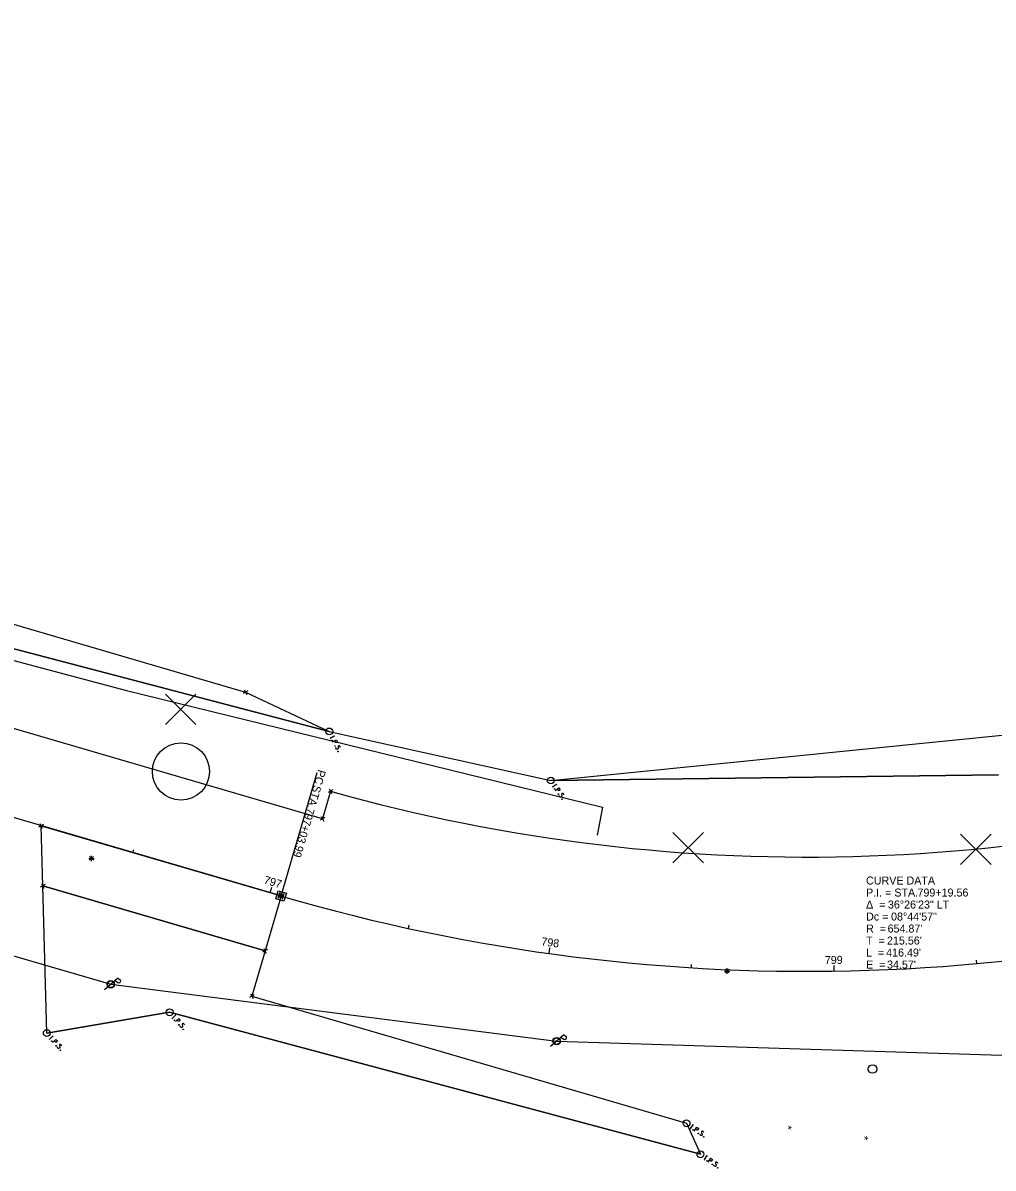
# Model space of a CAD drawing. Extents: x 149664 to 154524, y 325496 to 331514.
# Drawn here: x 151197.3 to 151536.7, y 330453.9 to 330854.6 of the extents above; entities that cross this region are included whole.
import ezdxf

# ---------------------------------------------------------------- set-up
doc = ezdxf.new("R2010")
doc.units = 0
for name, color, linetype in [('BD_X_Building', 7, 'Continuous'), ('DR_X_Ditch', 7, 'Continuous'), ('GE_P_Alignment', 7, 'Continuous'), ('GE_P_Alignment_100_Curve_Data', 7, 'Continuous'), ('GE_P_Alignment_100_Stations', 7, 'Continuous'), ('GE_P_Driveway_CL', 7, 'Continuous'), ('MD_P_DNC', 7, 'Continuous'), ('PF_P_Grade_Line', 7, 'Continuous'), ('PF_X_Ground_Line', 7, 'Continuous'), ('PV_X_COP', 7, 'Continuous'), ('RD_X_GR_Bar', 7, 'Continuous'), ('SC_Scratch16', 7, 'Continuous'), ('SC_Scratch5', 7, 'Continuous'), ('SC_Scratch6', 7, 'Continuous'), ('SC_Scratch8', 7, 'Continuous'), ('SG_X_PullBox', 7, 'Continuous'), ('SV_P_Aerial_Targets', 7, 'Continuous'), ('UT_X_FO', 7, 'Continuous'), ('VG_X_Tree_Line_Rt', 7, 'Continuous')]:
    doc.layers.add(name, color=color, linetype=linetype)

msp = doc.modelspace()

# ---------------------------------------------------------------- linework, layer by layer
at = {"layer": 'BD_X_Building'}
for p, q in [((151220.64, 330561.58), (151221.97, 330562.92)), ((151220.64, 330562.92), (151221.97, 330561.58)), ((151442.98, 330522.17), (151444.32, 330523.5)), ((151442.98, 330523.5), (151444.32, 330522.17))]:
    msp.add_line(p, q, dxfattribs=at)
at = {"layer": 'DR_X_Ditch'}
for p, q in [((151204.24, 330552.65), (151203.66, 330573.66)), ((151203.66, 330573.66), (151287.63, 330549.08)), ((151282.02, 330529.88), (151204.24, 330552.65)), ((151287.63, 330549.08), (151282.02, 330529.88))]:
    msp.add_line(p, q, dxfattribs=at)
at = {"layer": 'GE_P_Alignment'}
msp.add_circle((151269.36, 330554.38), 0.05, dxfattribs=at)
at = {"layer": 'GE_P_Alignment_100_Curve_Data'}
msp.add_circle((151252.62, 330592.66), 10, dxfattribs=at)
at = {"layer": 'GE_P_Alignment_100_Stations'}
msp.add_line((151287.63, 330549.08), (151300.27, 330592.27), dxfattribs=at)
msp.add_circle((151287.63, 330549.08), 0.6, dxfattribs=at)
at = {"layer": 'GE_P_Driveway_CL'}
for p, q in [((151302.1, 330576.1), (150823.47, 330716.18)), ((151131.29, 330652.14), (151304.49, 330606.66)), ((151304.49, 330606.66), (151381.99, 330589.5)), ((151381.99, 330589.5), (151538.59, 330591.53)), ((151304.92, 330585.73), (151302.1, 330576.1)), ((151205.69, 330501.08), (151204.24, 330552.65)), ((151204.24, 330552.65), (151282.02, 330529.88)), ((151282.02, 330529.88), (151277.38, 330514.05)), ((151277.38, 330514.05), (151429.48, 330469.53)), ((151248.64, 330508.39), (151205.69, 330501.08)), ((151434.34, 330458.68), (151248.64, 330508.39)), ((151429.48, 330469.53), (151434.34, 330458.68))]:
    msp.add_line(p, q, dxfattribs=at)
msp.add_arc((151471.58, 331177.58), 614.87, 254.27308, 289.81831, dxfattribs=at)
at = {"layer": 'MD_P_DNC'}
for p, q in [((151131.29, 330652.14), (151304.49, 330606.66)), ((151304.49, 330606.66), (151381.99, 330589.5)), ((151381.99, 330589.5), (151538.59, 330591.53)), ((151205.69, 330501.08), (151248.64, 330508.39)), ((151248.64, 330508.39), (151434.34, 330458.68))]:
    msp.add_line(p, q, dxfattribs=at)
at = {"layer": 'PF_P_Grade_Line'}
for p, q in [((151235.81, 330564.24), (151236.15, 330565.4)), ((151283.8, 330550.2), (151284.36, 330552.12)), ((151332.21, 330537.72), (151332.46, 330538.89)), ((151381.42, 330528.95), (151381.69, 330530.93)), ((151431.16, 330523.96), (151431.23, 330525.16)), ((151481.13, 330522.78), (151481.1, 330524.78)), ((151531.05, 330525.42), (151530.94, 330526.61))]:
    msp.add_line(p, q, dxfattribs=at)
at = {"layer": 'PV_X_COP'}
for p, q in [((151304.49, 330606.66), (151131.29, 330652.14)), ((151172.49, 330650.5), (151275.18, 330620.45)), ((151275.18, 330620.45), (151304.49, 330606.66)), ((151381.99, 330589.5), (151676.27, 330619.04)), ((151538.59, 330591.53), (151381.99, 330589.5))]:
    msp.add_line(p, q, dxfattribs=at)
at = {"layer": 'RD_X_GR_Bar'}
msp.add_line((151287.63, 330549.08), (150243.57, 330854.64), dxfattribs=at)
msp.add_arc((151471.58, 331177.58), 654.87, 253.68689, 290.12667, dxfattribs=at)
at = {"layer": 'SC_Scratch16'}
for p, q in [((151172.49, 330650.5), (151275.18, 330620.45)), ((151275.18, 330620.45), (151304.49, 330606.66)), ((151381.99, 330589.5), (151676.27, 330619.04)), ((151429.48, 330469.53), (151434.34, 330458.68))]:
    msp.add_line(p, q, dxfattribs=at)
at = {"layer": 'SC_Scratch5'}
for p, q in [((151276.01, 330620.9), (151274.36, 330620)), ((151274.73, 330621.28), (151275.64, 330619.62)), ((151305.74, 330586.19), (151304.09, 330585.27)), ((151304.45, 330586.55), (151305.38, 330584.91)), ((151302.92, 330576.56), (151301.28, 330575.64)), ((151301.64, 330576.93), (151302.56, 330575.28)), ((151204.48, 330574.11), (151202.83, 330573.2)), ((151203.2, 330574.48), (151204.11, 330572.83)), ((151221.3, 330561.31), (151221.3, 330563.19)), ((151220.36, 330562.25), (151222.25, 330562.25)), ((151205.07, 330553.1), (151203.42, 330552.19)), ((151203.79, 330553.47), (151204.7, 330551.82)), ((151282.84, 330530.34), (151281.19, 330529.43)), ((151281.56, 330530.71), (151282.47, 330529.06)), ((151443.65, 330521.89), (151443.65, 330523.78)), ((151442.71, 330522.83), (151444.59, 330522.83)), ((151278.21, 330514.5), (151276.55, 330513.6)), ((151276.93, 330514.88), (151277.84, 330513.22))]:
    msp.add_line(p, q, dxfattribs=at)
at = {"layer": 'SC_Scratch6'}
msp.add_line((151287.63, 330549.08), (151287.63, 330549.08), dxfattribs=at)
for points in [[(151304.76, 330604.51), (151304.93, 330604.2)], [(151304.84, 330604.35), (151306.24, 330605.12)], [(151305.49, 330603.62), (151305.52, 330603.57), (151305.51, 330603.53), (151305.48, 330603.47), (151305.43, 330603.44), (151305.37, 330603.45), (151305.33, 330603.46), (151305.3, 330603.51), (151305.31, 330603.55), (151305.34, 330603.61), (151305.39, 330603.64), (151305.45, 330603.63), (151305.49, 330603.62)], [(151305.59, 330602.98), (151307, 330603.75), (151307.25, 330603.28), (151307.27, 330603.23), (151307.28, 330603.15), (151307.27, 330603.11), (151307.27, 330603.07), (151307.23, 330603), (151307.19, 330602.94), (151307.12, 330602.87), (151306.98, 330602.8), (151306.93, 330602.78), (151306.86, 330602.77), (151306.76, 330602.76), (151306.7, 330602.78), (151306.67, 330602.8), (151306.62, 330602.84), (151306.56, 330602.91), (151306.31, 330603.37)], [(151306.16, 330605.28), (151306.33, 330604.97)], [(151306.57, 330601.64), (151306.6, 330601.59), (151306.59, 330601.55), (151306.56, 330601.5), (151306.51, 330601.47), (151306.45, 330601.47), (151306.41, 330601.49), (151306.38, 330601.54), (151306.39, 330601.58), (151306.42, 330601.63), (151306.47, 330601.66), (151306.53, 330601.66), (151306.57, 330601.64)], [(151308.34, 330601.05), (151308.35, 330601.09), (151308.36, 330601.13), (151308.34, 330601.23), (151308.31, 330601.35), (151308.27, 330601.43), (151308.25, 330601.46), (151308.15, 330601.56), (151308.02, 330601.63), (151307.9, 330601.65), (151307.8, 330601.62), (151307.73, 330601.59), (151307.65, 330601.52), (151307.62, 330601.4), (151307.58, 330600.69), (151307.56, 330600.62), (151307.53, 330600.57), (151307.47, 330600.52), (151307.41, 330600.48), (151307.33, 330600.45), (151307.28, 330600.44), (151307.22, 330600.43), (151307.16, 330600.42), (151307.12, 330600.42), (151307.07, 330600.43), (151307.03, 330600.45), (151306.99, 330600.48), (151306.96, 330600.5), (151306.9, 330600.58), (151306.83, 330600.72), (151306.8, 330600.82), (151306.81, 330600.98), (151306.84, 330601.1)], [(151307.62, 330599.73), (151307.64, 330599.68), (151307.64, 330599.64), (151307.61, 330599.59), (151307.55, 330599.55), (151307.49, 330599.56), (151307.45, 330599.58), (151307.43, 330599.62), (151307.43, 330599.67), (151307.46, 330599.72), (151307.52, 330599.75), (151307.58, 330599.74), (151307.62, 330599.73)], [(151382.54, 330587.4), (151382.75, 330587.12)], [(151382.64, 330587.26), (151383.93, 330588.21)], [(151383.83, 330588.35), (151384.04, 330588.06)], [(151383.39, 330586.61), (151383.42, 330586.57), (151383.42, 330586.53), (151383.4, 330586.47), (151383.35, 330586.43), (151383.29, 330586.43), (151383.25, 330586.44), (151383.21, 330586.49), (151383.21, 330586.53), (151383.23, 330586.58), (151383.29, 330586.62), (151383.35, 330586.62), (151383.39, 330586.61)], [(151383.57, 330586), (151384.86, 330586.94), (151385.17, 330586.52), (151385.2, 330586.47), (151385.22, 330586.39), (151385.22, 330586.35), (151385.22, 330586.31), (151385.2, 330586.23), (151385.16, 330586.17), (151385.1, 330586.09), (151384.98, 330586), (151384.93, 330585.98), (151384.85, 330585.95), (151384.76, 330585.94), (151384.7, 330585.95), (151384.66, 330585.96), (151384.61, 330585.99), (151384.55, 330586.06), (151384.23, 330586.48)], [(151384.72, 330584.8), (151384.75, 330584.76), (151384.75, 330584.71), (151384.73, 330584.66), (151384.68, 330584.62), (151384.62, 330584.62), (151384.58, 330584.63), (151384.55, 330584.67), (151384.55, 330584.72), (151384.57, 330584.77), (151384.62, 330584.81), (151384.68, 330584.81), (151384.72, 330584.8)], [(151386.55, 330584.45), (151386.56, 330584.49), (151386.56, 330584.53), (151386.53, 330584.63), (151386.48, 330584.74), (151386.43, 330584.81), (151386.41, 330584.84), (151386.29, 330584.93), (151386.16, 330584.99), (151386.03, 330584.99), (151385.94, 330584.95), (151385.88, 330584.9), (151385.81, 330584.82), (151385.79, 330584.7), (151385.85, 330583.99), (151385.84, 330583.91), (151385.81, 330583.87), (151385.76, 330583.8), (151385.7, 330583.76), (151385.63, 330583.72), (151385.59, 330583.7), (151385.52, 330583.68), (151385.47, 330583.67), (151385.43, 330583.67), (151385.38, 330583.67), (151385.34, 330583.68), (151385.29, 330583.7), (151385.26, 330583.72), (151385.19, 330583.79), (151385.1, 330583.92), (151385.06, 330584.01), (151385.05, 330584.18), (151385.06, 330584.3)], [(151386.01, 330583.04), (151386.04, 330583), (151386.04, 330582.96), (151386.02, 330582.9), (151385.97, 330582.86), (151385.91, 330582.86), (151385.87, 330582.87), (151385.84, 330582.92), (151385.84, 330582.96), (151385.86, 330583.01), (151385.91, 330583.05), (151385.97, 330583.05), (151386.01, 330583.04)], [(151286.62, 330550.94), (151289.5, 330550.1), (151288.65, 330547.22), (151285.77, 330548.06), (151286.62, 330550.94)], [(151286.64, 330548.33), (151287.2, 330550.25), (151287.35, 330548.12), (151288.63, 330549.83), (151288.06, 330547.91)], [(151249.58, 330506.25), (151250.74, 330507.36)], [(151250.62, 330507.49), (151250.86, 330507.23)], [(151249.46, 330506.38), (151249.7, 330506.13)], [(151250.4, 330505.71), (151250.44, 330505.67), (151250.44, 330505.63), (151250.43, 330505.57), (151250.38, 330505.52), (151250.32, 330505.51), (151250.28, 330505.52), (151250.24, 330505.56), (151250.24, 330505.6), (151250.25, 330505.66), (151250.3, 330505.7), (151250.36, 330505.71), (151250.4, 330505.71)], [(151250.66, 330505.12), (151251.82, 330506.23), (151252.18, 330505.84), (151252.21, 330505.8), (151252.25, 330505.72), (151252.25, 330505.68), (151252.26, 330505.64), (151252.24, 330505.56), (151252.22, 330505.5), (151252.16, 330505.41), (151252.05, 330505.31), (151252.01, 330505.28), (151251.94, 330505.24), (151251.85, 330505.22), (151251.79, 330505.22), (151251.75, 330505.23), (151251.69, 330505.25), (151251.62, 330505.3), (151251.25, 330505.69)], [(151251.95, 330504.08), (151251.99, 330504.04), (151251.99, 330504), (151251.98, 330503.94), (151251.94, 330503.9), (151251.88, 330503.89), (151251.83, 330503.89), (151251.8, 330503.93), (151251.79, 330503.98), (151251.81, 330504.03), (151251.85, 330504.08), (151251.91, 330504.09), (151251.95, 330504.08)], [(151253.82, 330503.97), (151253.82, 330504.01), (151253.81, 330504.05), (151253.77, 330504.15), (151253.71, 330504.25), (151253.65, 330504.31), (151253.62, 330504.34), (151253.5, 330504.42), (151253.36, 330504.45), (151253.23, 330504.44), (151253.14, 330504.38), (151253.09, 330504.33), (151253.03, 330504.25), (151253.03, 330504.12), (151253.18, 330503.42), (151253.18, 330503.35), (151253.16, 330503.3), (151253.12, 330503.23), (151253.06, 330503.18), (151253, 330503.13), (151252.96, 330503.1), (151252.89, 330503.08), (151252.84, 330503.06), (151252.8, 330503.05), (151252.75, 330503.05), (151252.71, 330503.05), (151252.66, 330503.07), (151252.63, 330503.08), (151252.55, 330503.15), (151252.44, 330503.26), (151252.39, 330503.35), (151252.36, 330503.51), (151252.35, 330503.63)], [(151206.5, 330499.07), (151206.75, 330498.81)], [(151206.63, 330498.94), (151207.78, 330500.04)], [(151207.66, 330500.17), (151207.9, 330499.92)], [(151253.46, 330502.5), (151253.5, 330502.46), (151253.5, 330502.42), (151253.49, 330502.36), (151253.44, 330502.32), (151253.38, 330502.31), (151253.34, 330502.32), (151253.3, 330502.36), (151253.3, 330502.4), (151253.31, 330502.46), (151253.36, 330502.5), (151253.42, 330502.51), (151253.46, 330502.5)], [(151207.44, 330498.39), (151207.48, 330498.35), (151207.49, 330498.31), (151207.47, 330498.25), (151207.43, 330498.21), (151207.37, 330498.2), (151207.33, 330498.2), (151207.29, 330498.24), (151207.28, 330498.29), (151207.3, 330498.34), (151207.34, 330498.39), (151207.4, 330498.4), (151207.44, 330498.39)], [(151207.71, 330497.81), (151208.86, 330498.91), (151209.23, 330498.53), (151209.26, 330498.48), (151209.29, 330498.41), (151209.3, 330498.37), (151209.3, 330498.32), (151209.29, 330498.25), (151209.26, 330498.18), (151209.21, 330498.1), (151209.1, 330497.99), (151209.05, 330497.96), (151208.98, 330497.93), (151208.89, 330497.9), (151208.83, 330497.9), (151208.79, 330497.91), (151208.73, 330497.93), (151208.66, 330497.99), (151208.3, 330498.37)], [(151209, 330496.77), (151209.03, 330496.73), (151209.04, 330496.68), (151209.02, 330496.63), (151208.98, 330496.58), (151208.92, 330496.57), (151208.88, 330496.58), (151208.84, 330496.62), (151208.84, 330496.66), (151208.85, 330496.72), (151208.9, 330496.76), (151208.95, 330496.77), (151209, 330496.77)], [(151210.86, 330496.66), (151210.86, 330496.69), (151210.86, 330496.73), (151210.82, 330496.83), (151210.75, 330496.93), (151210.69, 330497), (151210.67, 330497.02), (151210.54, 330497.1), (151210.4, 330497.13), (151210.28, 330497.12), (151210.19, 330497.07), (151210.13, 330497.02), (151210.08, 330496.93), (151210.07, 330496.8), (151210.22, 330496.11), (151210.22, 330496.03), (151210.2, 330495.98), (151210.16, 330495.91), (151210.11, 330495.86), (151210.04, 330495.82), (151210, 330495.79), (151209.94, 330495.76), (151209.89, 330495.74), (151209.84, 330495.73), (151209.79, 330495.73), (151209.75, 330495.74), (151209.7, 330495.75), (151209.67, 330495.77), (151209.59, 330495.83), (151209.49, 330495.94), (151209.44, 330496.03), (151209.4, 330496.19), (151209.4, 330496.31)], [(151210.5, 330495.19), (151210.54, 330495.15), (151210.55, 330495.11), (151210.53, 330495.05), (151210.49, 330495), (151210.43, 330494.99), (151210.39, 330495), (151210.35, 330495.04), (151210.34, 330495.08), (151210.36, 330495.14), (151210.4, 330495.18), (151210.46, 330495.19), (151210.5, 330495.19)], [(151430.72, 330467.76), (151431.02, 330467.56)], [(151430.87, 330467.66), (151431.75, 330469)], [(151431.6, 330469.09), (151431.9, 330468.9)], [(151431.79, 330467.31), (151431.83, 330467.28), (151431.85, 330467.24), (151431.85, 330467.18), (151431.81, 330467.13), (151431.76, 330467.1), (151431.72, 330467.1), (151431.67, 330467.13), (151431.66, 330467.17), (151431.66, 330467.23), (151431.69, 330467.28), (151431.75, 330467.31), (151431.79, 330467.31)], [(151432.18, 330466.8), (151433.06, 330468.13), (151433.5, 330467.84), (151433.54, 330467.8), (151433.59, 330467.74), (151433.6, 330467.7), (151433.62, 330467.66), (151433.62, 330467.58), (151433.61, 330467.51), (151433.57, 330467.42), (151433.49, 330467.29), (151433.45, 330467.25), (151433.39, 330467.2), (151433.31, 330467.15), (151433.25, 330467.15), (151433.21, 330467.14), (151433.15, 330467.15), (151433.07, 330467.19), (151432.63, 330467.48)], [(151433.66, 330466.07), (151433.71, 330466.04), (151433.72, 330466), (151433.72, 330465.94), (151433.69, 330465.89), (151433.63, 330465.87), (151433.59, 330465.86), (151433.55, 330465.89), (151433.53, 330465.93), (151433.53, 330465.99), (151433.57, 330466.05), (151433.62, 330466.07), (151433.66, 330466.07)], [(151435.51, 330466.38), (151435.5, 330466.42), (151435.49, 330466.45), (151435.43, 330466.54), (151435.34, 330466.63), (151435.27, 330466.68), (151435.24, 330466.7), (151435.1, 330466.74), (151434.95, 330466.75), (151434.83, 330466.7), (151434.76, 330466.63), (151434.72, 330466.57), (151434.68, 330466.47), (151434.71, 330466.35), (151435, 330465.7), (151435.02, 330465.63), (151435.01, 330465.58), (151434.99, 330465.5), (151434.95, 330465.44), (151434.9, 330465.38), (151434.86, 330465.34), (151434.81, 330465.3), (151434.76, 330465.27), (151434.72, 330465.25), (151434.67, 330465.24), (151434.63, 330465.24), (151434.58, 330465.24), (151434.55, 330465.25), (151434.46, 330465.29), (151434.33, 330465.38), (151434.26, 330465.45), (151434.19, 330465.61), (151434.16, 330465.72)], [(151435.49, 330464.87), (151435.53, 330464.84), (151435.55, 330464.8), (151435.55, 330464.74), (151435.51, 330464.69), (151435.46, 330464.66), (151435.41, 330464.66), (151435.37, 330464.69), (151435.36, 330464.73), (151435.36, 330464.79), (151435.39, 330464.84), (151435.45, 330464.87), (151435.49, 330464.87)], [(151435.6, 330456.91), (151435.9, 330456.72)], [(151435.75, 330456.81), (151436.62, 330458.16)], [(151436.47, 330458.25), (151436.77, 330458.06)], [(151436.67, 330456.47), (151436.72, 330456.44), (151436.73, 330456.4), (151436.73, 330456.34), (151436.7, 330456.29), (151436.64, 330456.26), (151436.6, 330456.26), (151436.55, 330456.29), (151436.54, 330456.33), (151436.54, 330456.39), (151436.57, 330456.44), (151436.63, 330456.47), (151436.67, 330456.47)], [(151437.06, 330455.96), (151437.93, 330457.3), (151438.38, 330457.02), (151438.42, 330456.98), (151438.47, 330456.91), (151438.48, 330456.87), (151438.49, 330456.83), (151438.5, 330456.76), (151438.49, 330456.69), (151438.45, 330456.59), (151438.37, 330456.46), (151438.34, 330456.43), (151438.28, 330456.38), (151438.19, 330456.33), (151438.13, 330456.32), (151438.09, 330456.31), (151438.03, 330456.32), (151437.95, 330456.36), (151437.51, 330456.65)], [(151438.56, 330455.25), (151438.6, 330455.22), (151438.62, 330455.18), (151438.62, 330455.12), (151438.58, 330455.07), (151438.53, 330455.04), (151438.49, 330455.04), (151438.44, 330455.07), (151438.43, 330455.11), (151438.43, 330455.17), (151438.46, 330455.22), (151438.51, 330455.24), (151438.56, 330455.25)], [(151440.4, 330455.57), (151440.39, 330455.6), (151440.38, 330455.64), (151440.31, 330455.73), (151440.23, 330455.82), (151440.15, 330455.86), (151440.12, 330455.88), (151439.98, 330455.93), (151439.84, 330455.93), (151439.72, 330455.89), (151439.65, 330455.82), (151439.61, 330455.75), (151439.57, 330455.66), (151439.6, 330455.53), (151439.9, 330454.89), (151439.92, 330454.81), (151439.91, 330454.76), (151439.89, 330454.69), (151439.84, 330454.62), (151439.79, 330454.56), (151439.76, 330454.53), (151439.71, 330454.49), (151439.66, 330454.46), (151439.62, 330454.44), (151439.57, 330454.42), (151439.53, 330454.42), (151439.48, 330454.42), (151439.45, 330454.43), (151439.35, 330454.47), (151439.23, 330454.56), (151439.16, 330454.63), (151439.08, 330454.79), (151439.05, 330454.9)], [(151440.39, 330454.06), (151440.43, 330454.03), (151440.45, 330453.99), (151440.45, 330453.93), (151440.41, 330453.88), (151440.36, 330453.85), (151440.32, 330453.85), (151440.27, 330453.88), (151440.26, 330453.92), (151440.26, 330453.98), (151440.29, 330454.03), (151440.35, 330454.06), (151440.39, 330454.06)]]:
    msp.add_lwpolyline(points, dxfattribs=at)
for centre, radius in [((151304.49, 330606.66), 1.2), ((151381.99, 330589.5), 1.2), ((151248.64, 330508.39), 1.2), ((151205.69, 330501.08), 1.2), ((151494.51, 330488.53), 1.5), ((151429.48, 330469.53), 1.2), ((151434.34, 330458.68), 1.2)]:
    msp.add_circle(centre, radius, dxfattribs=at)
at = {"layer": 'SC_Scratch8'}
for p, q in [((151247.18, 330619.77), (151257.87, 330609.08)), ((151257.87, 330619.77), (151247.18, 330609.08)), ((151252.52, 330614.42), (151252.52, 330614.42)), ((151424.73, 330571.33), (151435.42, 330560.64)), ((151435.42, 330571.33), (151424.73, 330560.64)), ((151525.35, 330570.74), (151536.04, 330560.05)), ((151536.04, 330570.74), (151525.35, 330560.05)), ((151430.08, 330565.99), (151430.08, 330565.99)), ((151530.7, 330565.4), (151530.7, 330565.4))]:
    msp.add_line(p, q, dxfattribs=at)
at = {"layer": 'SG_X_PullBox'}
msp.add_lwpolyline([(151107.53, 330639.14), (151111.7, 330653.4), (151233.59, 330620.97), (151400.08, 330580.21), (151398.16, 330570.37)], dxfattribs=at)
at = {"layer": 'UT_X_FO'}
for p, q in [((151230.54, 330520.37), (151225.89, 330516.25)), ((151229.55, 330519.49), (151230.55, 330518.83)), ((151230.54, 330520.37), (151231.25, 330519.9)), ((151386.5, 330500.5), (151381.85, 330496.38)), ((151385.51, 330499.62), (151386.51, 330498.97)), ((151386.5, 330500.5), (151387.21, 330500.03))]:
    msp.add_line(p, q, dxfattribs=at)
for centre in [(151228.06, 330518.17), (151384.02, 330498.3)]:
    msp.add_circle(centre, 1.3, dxfattribs=at)
for centre in [(151230.91, 330519.36), (151386.87, 330499.49)]:
    msp.add_arc(centre, 0.638, 235.3869, 57.6335, dxfattribs=at)
at = {"layer": 'VG_X_Tree_Line_Rt'}
for p, q in [((150275.83, 330797.29), (151228.06, 330518.17)), ((151228.06, 330518.17), (151384.02, 330498.3))]:
    msp.add_line(p, q, dxfattribs=at)
msp.add_lwpolyline([(151384.02, 330498.3), (151550.82, 330493.01), (151739.35, 330531.92)], dxfattribs=at)
for centre in [(151228.06, 330518.17), (151384.02, 330498.3)]:
    msp.add_circle(centre, 1.17, dxfattribs=at)

# ---------------------------------------------------------------- texts
at = {"layer": 'GE_P_Alignment_100_Stations'}
for s, p in [('PC', (151300.67, 330593.5)), (' STA. ', (151299.38, 330589.08)), ('797+03.99', (151296.76, 330580.14))]:
    msp.add_text(s, height=2.8, rotation=253.6869, dxfattribs=at).set_placement(p)
at = {"layer": 'PF_P_Grade_Line'}
for s, rotation, p in [('797', 343.6869, (151281.39, 330553.51)), ('798', 352.0866, (151378.54, 330531.87)), ('799', 0.8358, (151477.87, 330525.24))]:
    msp.add_text(s, height=2.8, rotation=rotation, dxfattribs=at).set_placement(p)
at = {"layer": 'PF_X_Ground_Line'}
for s, p in [('CURVE DATA', (151492.28, 330553.09)), ('P.I. = STA. ', (151492.28, 330548.89)), ('799+19.56', (151510.27, 330548.89)), ('Δ  = ', (151492.28, 330544.69)), ('36°26\'23" LT', (151499.92, 330544.69)), ('Dc = ', (151492.28, 330540.49)), ('08°44\'57"', (151501.02, 330540.49)), ('R  = ', (151492.28, 330536.29)), ("654.87'", (151499.81, 330536.29)), ('T  = ', (151492.28, 330532.09)), ("215.56'", (151499.6, 330532.09)), ('L  = ', (151492.28, 330527.89)), ("416.49'", (151499.31, 330527.89)), ('E  = ', (151492.28, 330523.69)), ("34.57'", (151499.62, 330523.69))]:
    msp.add_text(s, height=2.8, dxfattribs=at).set_placement(p)
at = {"layer": 'SV_P_Aerial_Targets'}
for p in [(151465.56, 330470.18), (151492.25, 330466.5)]:
    msp.add_text('*', height=2.8, rotation=200.1267, dxfattribs=at).set_placement(p)

doc.saveas('drawing.dxf')
